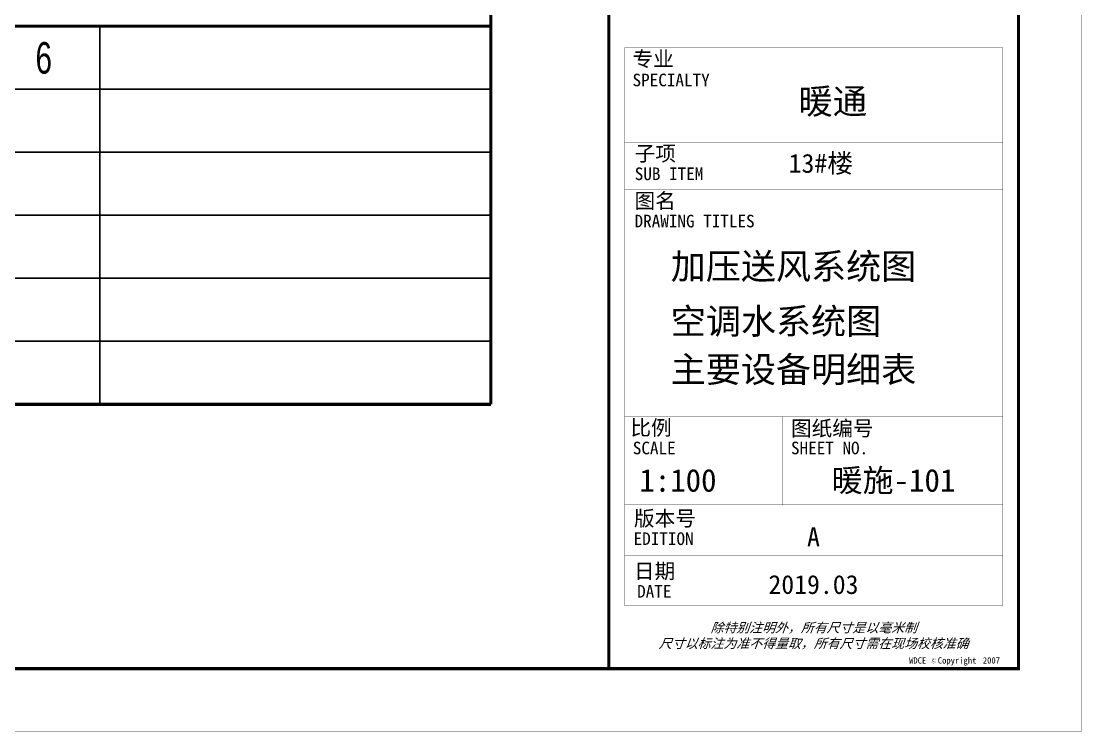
# Model space of a CAD drawing. Extents: x -777745 to 647905, y -207485 to 303235.
# Drawn here: x -370477 to -353656, y 99423 to 110696 of the extents above; entities that cross this region are included whole.
import ezdxf
from ezdxf.enums import TextEntityAlignment as Align

# ---------------------------------------------------------------- set-up
doc = ezdxf.new("R2010")
doc.units = 0
doc.header["$LTSCALE"] = 1000
doc.layers.get('0').update_dxf_attribs({"linetype": 'CONTINUOUS'})
for name, color, linetype in [('$0$PUB_TEXT', 7, 'CONTINUOUS'), ('字', 7, 'CONTINUOUS'), ('建筑图名', 5, 'CONTINUOUS')]:
    doc.layers.add(name, color=color, linetype=linetype)
doc.styles.add('$0$华文细黑', font='STXIHEI.TTF', dxfattribs={"height": 10})
doc.styles.get("Standard").update_dxf_attribs({"font": 'ros.shx', "width": 0.8, "bigfont": 'jd.shx'})
doc.styles.add('华文细黑', font='STXIHEI.TTF', dxfattribs={"height": 10})
doc.styles.add('图签信息$0$华文细黑', font='STXIHEI.TTF', dxfattribs={"height": 10})

# ---------------------------------------------------------------- blocks, each defined once
blk = doc.blocks.new('图框-A1')
for points, const_width in [([(0, 0), (841, 0), (841, 594), (0, 594)], 0.05), ([(766, 584), (25, 584), (25, 10), (766, 10)], 0.5)]:
    blk.add_lwpolyline(points, close=True, dxfattribs=dict(const_width=const_width))
blk = doc.blocks.new('图签信息$0$WDCE Copyright200X')
at = {"const_width": 0.016}
blk.add_lwpolyline([(-10.6, 1.26, 1), (-11.4, 1.26, 1)], format="xyb", close=True, dxfattribs=at)
at = {"style": '图签信息$0$华文细黑'}
for s, p in [('WDCE ', (-11.46, 0.5)), ('     Copyright ', (-3.51, 0.5))]:
    blk.add_text(s, height=1, dxfattribs=at).set_placement(p, align=Align.BOTTOM_RIGHT)
blk.add_text('c', height=0.6, dxfattribs=at).set_placement((-11.04, 1.35), align=Align.MIDDLE_CENTER)
blk.add_attdef('200X', text='', height=1, dxfattribs=at).set_placement((-0.45, 0.5), align=Align.BOTTOM_RIGHT)
blk = doc.blocks.new('图签信息')
at = {"const_width": 0.5}
blk.add_lwpolyline([(-65, 0), (0, 0), (0, 500.5), (-65, 500.5)], close=True, dxfattribs=at)
at = {"const_width": 0.05}
for points in [[(-62.5, 98.5), (-2.5, 98.5), (-2.5, 10), (-62.5, 10), (-62.5, 98.5)], [(-62.5, 83.5), (-2.5, 83.5)], [(-62.5, 76), (-2.5, 76)], [(-62.5, 40), (-2.5, 40)], [(-37.5, 40), (-37.5, 26)], [(-62.5, 26), (-2.5, 26)], [(-62.5, 18), (-2.5, 18)]]:
    blk.add_lwpolyline(points, dxfattribs=at)
blk.add_blockref('图签信息$0$WDCE Copyright200X', (-2.5, 0)).add_auto_attribs({'200X': '2007'})
at = {"style": '图签信息$0$华文细黑'}
for s, height, p in [('专业', 2.4, (-61.23, 97.93)), ('SPECIALTY', 2, (-61.23, 94.38)), ('子项', 2.4, (-60.88, 82.92)), ('SUB ITEM', 2, (-60.88, 79.5)), ('图名', 2.4, (-60.91, 75.41)), ('DRAWING TITLES', 2, (-60.91, 72)), ('比例', 2.4, (-61.56, 39.42)), ('图纸编号', 2.4, (-36.1, 39.32)), ('SCALE', 2, (-61.19, 36)), ('SHEET NO.', 2, (-36.1, 36)), ('版本号', 2.4, (-61, 25.03)), ('EDITION', 2, (-61.06, 21.61)), ('日期', 2.4, (-61, 16.68)), ('DATE', 2, (-60.5, 13.26))]:
    blk.add_text(s, height=height, dxfattribs=at).set_placement(p, align=Align.TOP_LEFT)
at = {"color": 4, "style": '图签信息$0$华文细黑'}
for s, p in [('A', (-32.53, 19.4)), ('2019.03', (-32.53, 11.84))]:
    blk.add_text(s, height=3, dxfattribs=at).set_placement(p, align=Align.CENTER)
at = {"style": '图签信息$0$华文细黑', "oblique": 20}
for s, p in [('除特别注明外，所有尺寸是以毫米制', (-32.5, 6.5)), ('尺寸以标注为准不得量取，所有尺寸需在现场校核准确', (-32.5, 4))]:
    blk.add_text(s, height=1.5, dxfattribs=at).set_placement(p, align=Align.MIDDLE_CENTER)
blk = doc.blocks.new('图签-A1')
at = {"color": 2}
blk.add_blockref('图签信息', (0, 0), dxfattribs=at)

msp = doc.modelspace()

# ---------------------------------------------------------------- linework, layer by layer
for p, q in [((-369228, 110617.7), (-369228, 104617.7)), ((-387030.7, 109617.7), (-363028, 109617.7)), ((-387030.7, 108617.7), (-363028, 108617.7)), ((-387030.7, 107617.7), (-363028, 107617.7)), ((-387030.7, 106617.7), (-363028, 106617.7)), ((-387030.7, 105617.7), (-363028, 105617.7))]:
    msp.add_line(p, q)
at = {"color": 1, "const_width": 50, "elevation": 0}
for points in [[(-363028, 104617.7), (-363028, 117617.7)], [(-387030.7, 110617.7), (-363028, 110617.7)]]:
    msp.add_lwpolyline(points, dxfattribs=at)
at = {"color": 1, "const_width": 50}
msp.add_lwpolyline([(-387030.7, 104617.7), (-363028, 104617.7)], dxfattribs=at)

# ---------------------------------------------------------------- block references
at = {"xscale": 100, "yscale": 100, "zscale": 100}
for name, p in [('图框-A1', (-437758.4, 99425.3)), ('图签-A1', (-354658.4, 100425.3))]:
    msp.add_blockref(name, p, dxfattribs=at)

# ---------------------------------------------------------------- texts
at = {"layer": '$0$PUB_TEXT', "style": '$0$华文细黑'}
for s, p in [('加压送风系统图', (-360174.7, 106603.1)), ('空调水系统图', (-360174.7, 105732.7)), ('主要设备明细表', (-360174.7, 104967.3))]:
    msp.add_text(s, height=407.75, dxfattribs=at).set_placement(p)
at = {"width": 0.7}
msp.add_text('6', height=500, dxfattribs=at).set_placement((-370119.5, 109864.2), align=Align.CENTER)
at = {"layer": '字', "style": '华文细黑'}
for s, height, p in [('13#楼', 300, (-358304.8, 108291.4)), ('暖施-101', 360, (-357623.1, 103232)), ('1:100', 360, (-360673.3, 103232))]:
    msp.add_text(s, height=height, dxfattribs=at).set_placement(p)
at = {"layer": '建筑图名', "style": '华文细黑'}
msp.add_text('暖通', height=400, dxfattribs=at).set_placement((-358152.1, 109224.1))

doc.saveas('drawing.dxf')
